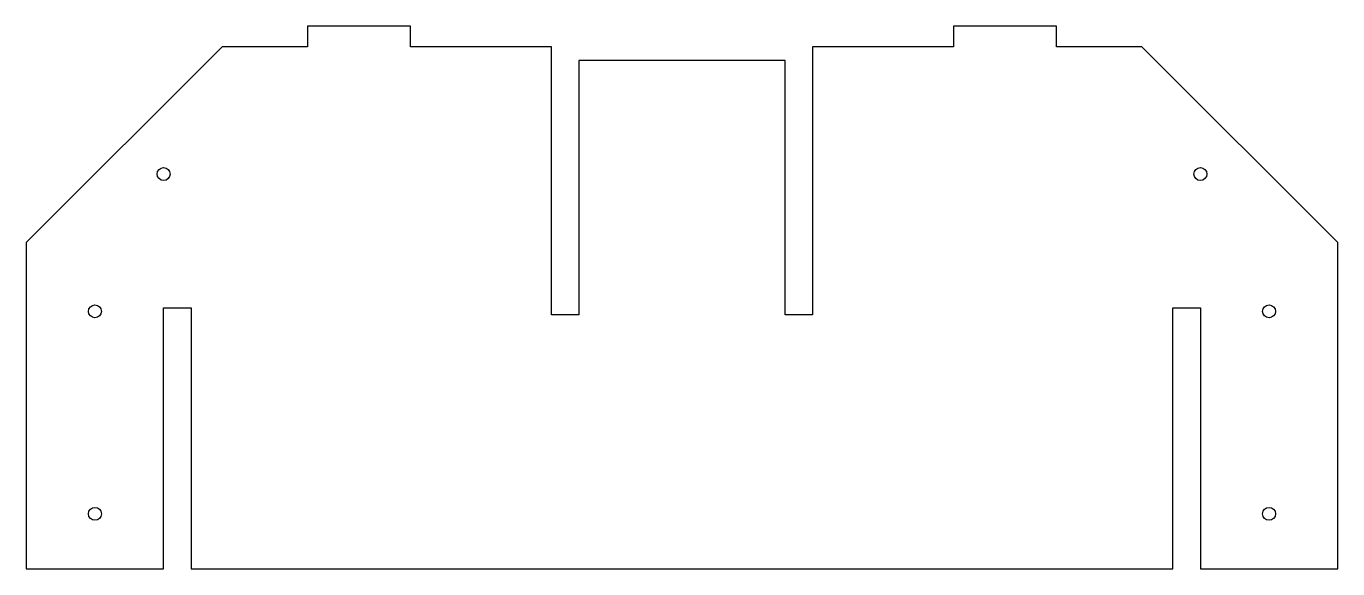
# Model space of a CAD drawing. Header units: millimetres. Extents: x -272 to 110, y 4 to 162.
import ezdxf

# ---------------------------------------------------------------- set-up
doc = ezdxf.new("R2010")
doc.units = ezdxf.units.MM
doc.layers.get('0').update_dxf_attribs({"linetype": 'CONTINUOUS'})

msp = doc.modelspace()

# ---------------------------------------------------------------- linework, layer by layer
msp.add_lwpolyline([(-51, 152), (-111, 152), (-111, 78), (-119, 78), (-119, 156), (-160.03, 156), (-160.03, 162), (-190.03, 162), (-190.03, 156), (-214.89, 156), (-272, 98.97), (-272, 4), (-232, 4), (-232, 80), (-224, 80), (-224, 4), (62, 4), (62, 80), (70, 80), (70, 4), (110, 4), (110, 98.97), (52.89, 156), (28.03, 156), (28.03, 162), (-1.97, 162), (-1.97, 156), (-43, 156), (-43, 78), (-51, 78)], close=True)
for centre in [(-232, 118.94), (70, 118.94), (-252, 78.97), (90, 78.97), (-252, 20), (90, 20)]:
    msp.add_circle(centre, 1.88)

doc.saveas('drawing.dxf')
